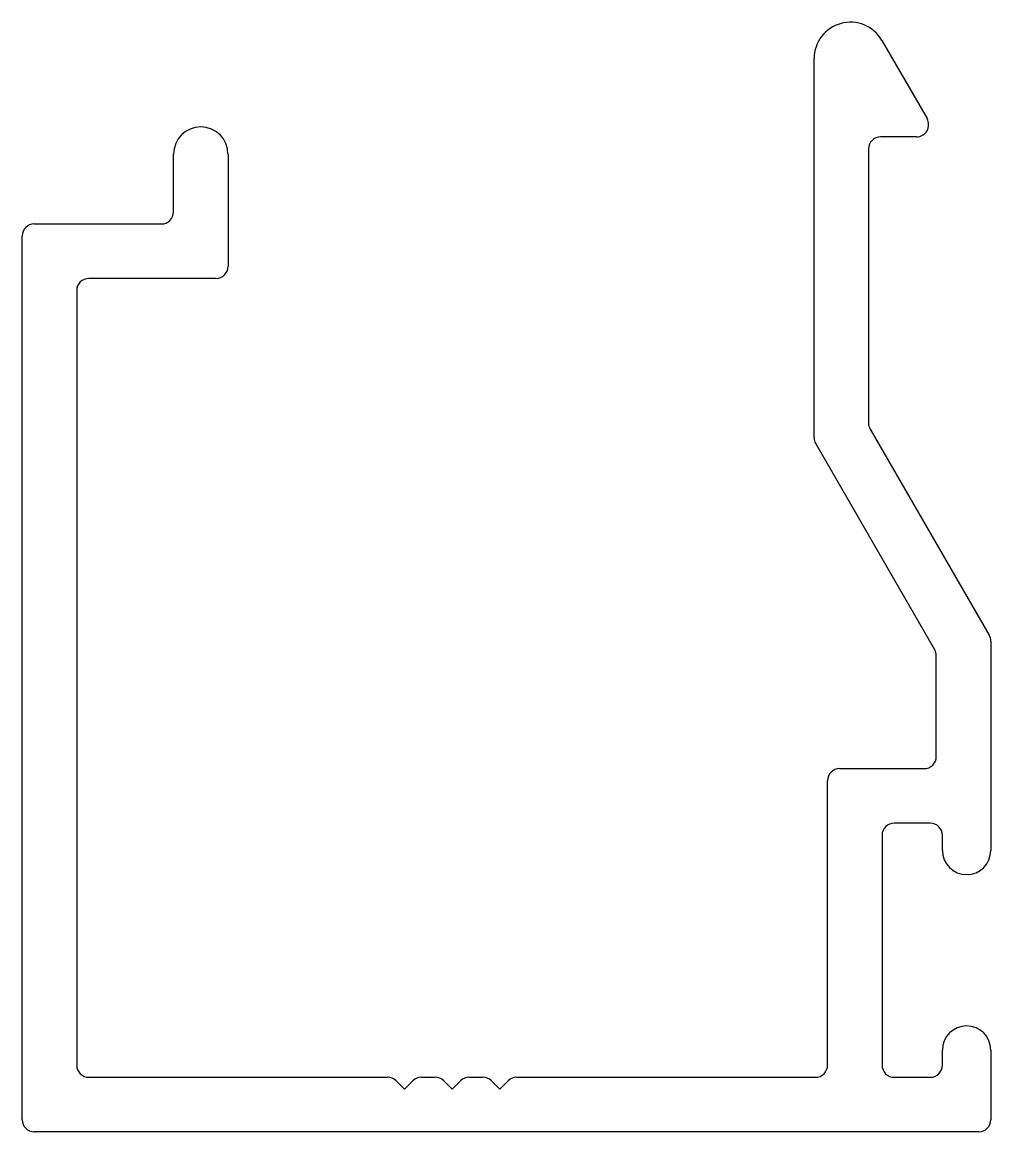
# Model space of a CAD drawing. Extents: x -8.8 to 11.5, y 11.1 to 34.4.
import ezdxf

# ---------------------------------------------------------------- set-up
doc = ezdxf.new("R2010")
doc.units = 0
doc.layers.get('0').update_dxf_attribs({"linetype": 'CONTINUOUS'})

msp = doc.modelspace()

# ---------------------------------------------------------------- linework, layer by layer
for p, q in [((9.187, 34.006), (10.135, 32.364)), ((7.765, 25.672), (7.765, 33.626)), ((9.915, 31.982), (9.162, 31.982)), ((8.908, 31.728), (8.908, 25.978)), ((-5.672, 30.408), (-5.672, 31.619)), ((-4.529, 31.619), (-4.529, 31.424)), ((-4.529, 31.424), (-4.529, 29.9)), ((-8.593, 30.154), (-5.926, 30.154)), ((-8.847, 11.358), (-8.847, 29.9)), ((-4.529, 29.9), (-4.529, 29.265)), ((-4.783, 29.011), (-7.45, 29.011)), ((-7.704, 28.757), (-7.704, 12.501)), ((8.942, 25.851), (11.439, 21.526)), ((10.296, 21.22), (7.799, 25.545)), ((11.473, 21.399), (11.473, 17.009)), ((10.33, 18.978), (10.33, 21.093)), ((8.303, 18.724), (10.076, 18.724)), ((8.049, 12.501), (8.049, 18.47)), ((10.203, 17.581), (9.446, 17.581)), ((9.192, 17.327), (9.192, 12.501)), ((10.457, 17.009), (10.457, 17.327)), ((10.457, 12.501), (10.457, 12.818)), ((11.473, 12.818), (11.473, 11.358)), ((-7.45, 12.247), (-1.181, 12.247)), ((-1.004, 12.173), (-0.827, 11.997)), ((-0.827, 11.997), (-0.651, 12.173)), ((-0.474, 12.247), (-0.181, 12.247)), ((-0.004, 12.173), (0.173, 11.997)), ((0.173, 11.997), (0.349, 12.173)), ((0.526, 12.247), (0.819, 12.247)), ((0.996, 12.173), (1.172, 11.997)), ((1.172, 11.997), (1.349, 12.173)), ((1.526, 12.247), (7.795, 12.247)), ((9.446, 12.247), (10.203, 12.247)), ((11.219, 11.104), (-8.593, 11.104))]:
    msp.add_line(p, q)
for centre, radius, start, end in [((8.527, 33.626), 0.762, 29.8915, 180), ((-5.101, 31.619), 0.571, 90, 180), ((-5.101, 31.619), 0.571, 360, 90), ((9.915, 32.236), 0.254, 270, 30.1753), ((9.162, 31.728), 0.254, 90, 180), ((-5.926, 30.408), 0.254, 270, 360), ((-8.593, 29.9), 0.254, 90, 180), ((-4.783, 29.265), 0.254, 270, 360), ((-7.45, 28.757), 0.254, 90, 180), ((9.162, 25.978), 0.254, 180, 210), ((8.019, 25.672), 0.254, 180, 210), ((11.219, 21.399), 0.254, 360, 30.1753), ((10.076, 21.093), 0.254, 360, 30.1753), ((10.076, 18.978), 0.254, 270, 360), ((8.303, 18.47), 0.254, 90, 180), ((9.446, 17.327), 0.254, 90, 180), ((10.203, 17.327), 0.254, 360, 90), ((10.965, 17.009), 0.508, 180, 360), ((10.965, 12.818), 0.508, 0, 180), ((-7.45, 12.501), 0.254, 180, 270), ((7.795, 12.501), 0.254, 270, 0), ((9.446, 12.501), 0.254, 180, 270), ((10.203, 12.501), 0.254, 270, 0), ((-1.181, 11.997), 0.25, 45, 90), ((-0.474, 11.997), 0.25, 90, 135), ((-0.181, 11.997), 0.25, 45, 90), ((0.526, 11.997), 0.25, 90, 135), ((0.819, 11.997), 0.25, 45, 90), ((1.526, 11.997), 0.25, 90, 135), ((-8.593, 11.358), 0.254, 180, 270), ((11.219, 11.358), 0.254, 270, 360)]:
    msp.add_arc(centre, radius, start, end)

doc.saveas('drawing.dxf')
